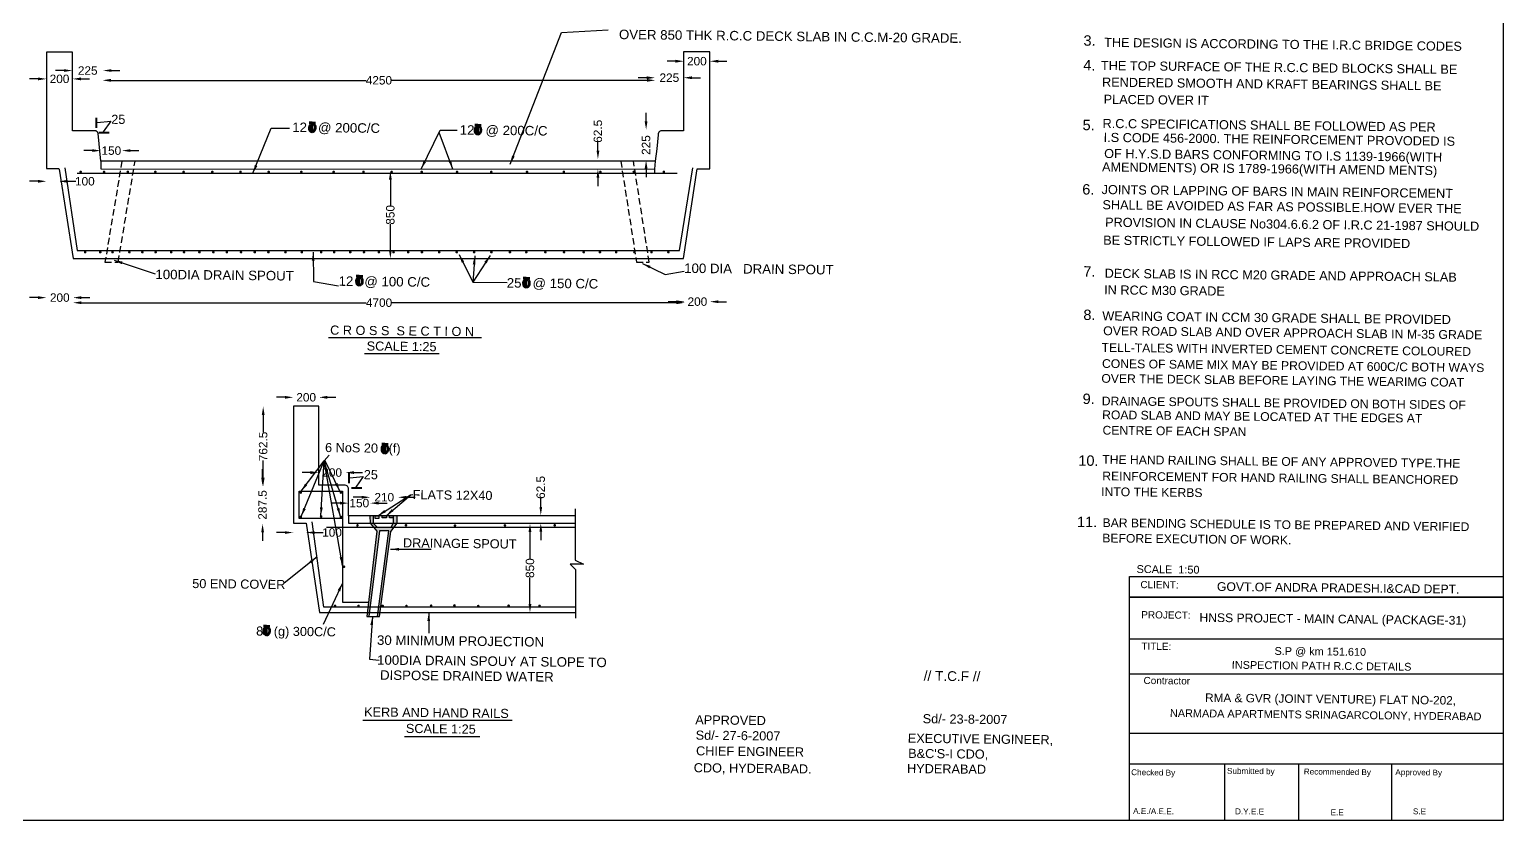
# Model space of a CAD drawing. Header units: millimetres. Extents: x 459 to 17490, y 246 to 12188.
# Drawn here: x 6142 to 17490, y 246 to 6332 of the extents above; entities that cross this region are included whole.
import ezdxf

# ---------------------------------------------------------------- set-up
doc = ezdxf.new("R2010")
doc.units = ezdxf.units.MM
doc.header["$MEASUREMENT"] = 0
doc.linetypes.add('DASHED', pattern=[0.75, 0.5, -0.25])
for name, color, linetype in [('DIM', 7, 'Continuous'), ('DWG', 7, 'Continuous'), ('TXT', 7, 'Continuous'), ('TXT @ 1', 7, 'Continuous')]:
    doc.layers.add(name, color=color, linetype=linetype)
doc.styles.add('Notes', font='arial.ttf', dxfattribs={"height": 0.1})
doc.styles.get("Standard").update_dxf_attribs({"font": 'arial.ttf'})
doc.dimstyles.new('Civil', dxfattribs={"dimtxt": 65, "dimasz": 65, "dimexe": 0.1, "dimexo": 0.0625, "dimgap": 0.09, "dimtad": 0, "dimdec": 0, "dimzin": 12, "dimdsep": 46, "dimtxsty": 'Standard', "dimcen": 0.1, "dimse1": 1, "dimse2": 1, "dimadec": 5, "dimazin": 2, "dimtfac": 1, "dimtdec": 0, "dimtofl": 0, "dimtmove": 0, "dimatfit": 3, "dimfxl": 1, "dimfrac": 1, "dimtolj": 1, "dimtzin": 0, "dimarcsym": 0})

# ---------------------------------------------------------------- blocks, each defined once
blk = doc.blocks.new('*D32')
at = {"layer": 'Defpoints', "color": 0, "transparency": 16777216}
for p in [(6272, 6158), (6473, 6158), (6473, 5952)]:
    blk.add_point(p, dxfattribs=at)
at = {"layer": 'DIM', "color": 0, "lineweight": -2, "transparency": 16777216}
for p, q in [((6207, 5952), (6142, 5952)), ((6538, 5952), (6603, 5952))]:
    blk.add_line(p, q, dxfattribs=at)
at = {"layer": 'DIM', "color": 0, "transparency": 16777216}
for points in [[(6207, 5963), (6207, 5941), (6272, 5952)], [(6538, 5963), (6538, 5941), (6473, 5952)]]:
    blk.add_solid(points, dxfattribs=at)
at = {"layer": 'DIM', "color": 0, "transparency": 16777216, "insert": (6373, 5952), "char_height": 65, "attachment_point": 5}
blk.add_mtext('\\A1;200', dxfattribs=at)
blk = doc.blocks.new('*D33')
at = {"layer": 'Defpoints', "color": 0, "transparency": 16777216}
for p in [(6707, 6016), (6473, 5921), (6707, 5921)]:
    blk.add_point(p, dxfattribs=at)
at = {"layer": 'DIM', "color": 0, "lineweight": -2, "transparency": 16777216}
for p, q in [((6408, 6016), (6343, 6016)), ((6772, 6016), (6837, 6016))]:
    blk.add_line(p, q, dxfattribs=at)
at = {"layer": 'DIM', "color": 0, "transparency": 16777216}
for points in [[(6408, 6027), (6408, 6006), (6473, 6016)], [(6772, 6027), (6772, 6006), (6707, 6016)]]:
    blk.add_solid(points, dxfattribs=at)
at = {"layer": 'DIM', "color": 0, "transparency": 16777216, "insert": (6590, 6016), "char_height": 65, "attachment_point": 5}
blk.add_mtext('\\A1;225', dxfattribs=at)
blk = doc.blocks.new('*D34')
at = {"layer": 'Defpoints', "color": 0, "transparency": 16777216}
for p in [(6853, 5400), (6691, 5320), (6853, 5320)]:
    blk.add_point(p, dxfattribs=at)
at = {"layer": 'DIM', "color": 0, "lineweight": -2, "transparency": 16777216}
for p, q in [((6626, 5400), (6561, 5400)), ((6918, 5400), (6983, 5400))]:
    blk.add_line(p, q, dxfattribs=at)
at = {"layer": 'DIM', "color": 0, "transparency": 16777216}
for points in [[(6626, 5411), (6626, 5390), (6691, 5400)], [(6918, 5411), (6918, 5390), (6853, 5400)]]:
    blk.add_solid(points, dxfattribs=at)
at = {"layer": 'DIM', "color": 0, "transparency": 16777216, "insert": (6772, 5400), "char_height": 65, "attachment_point": 5}
blk.add_mtext('\\A1;150', dxfattribs=at)
blk = doc.blocks.new('*D35')
at = {"layer": 'Defpoints', "color": 0, "transparency": 16777216}
for p in [(6272, 5262), (6369, 5262), (6369, 5164)]:
    blk.add_point(p, dxfattribs=at)
at = {"layer": 'DIM', "color": 0, "lineweight": -2, "transparency": 16777216}
for p, q in [((6207, 5164), (6142, 5164)), ((6434, 5164), (6499, 5164))]:
    blk.add_line(p, q, dxfattribs=at)
at = {"layer": 'DIM', "color": 0, "transparency": 16777216}
for points in [[(6207, 5175), (6207, 5153), (6272, 5164)], [(6434, 5175), (6434, 5153), (6369, 5164)]]:
    blk.add_solid(points, dxfattribs=at)
at = {"layer": 'DIM', "color": 0, "transparency": 16777216, "insert": (6568, 5164), "char_height": 65, "attachment_point": 5}
blk.add_mtext('\\A1;100', dxfattribs=at)
blk = doc.blocks.new('*D36')
at = {"layer": 'Defpoints', "color": 0, "transparency": 16777216}
for p in [(6272, 4248), (6477, 4269), (6477, 4248)]:
    blk.add_point(p, dxfattribs=at)
at = {"layer": 'DIM', "color": 0, "lineweight": -2, "transparency": 16777216}
for p, q in [((6207, 4269), (6142, 4269)), ((6542, 4269), (6607, 4269))]:
    blk.add_line(p, q, dxfattribs=at)
at = {"layer": 'DIM', "color": 0, "transparency": 16777216}
for points in [[(6207, 4280), (6207, 4258), (6272, 4269)], [(6542, 4280), (6542, 4258), (6477, 4269)]]:
    blk.add_solid(points, dxfattribs=at)
at = {"layer": 'DIM', "color": 0, "transparency": 16777216, "insert": (6375, 4269), "char_height": 65, "attachment_point": 5}
blk.add_mtext('\\A1;200', dxfattribs=at)
blk = doc.blocks.new('*D37')
at = {"layer": 'Defpoints', "color": 0, "transparency": 16777216}
for p in [(6477, 4269), (11188, 4269), (11188, 4230)]:
    blk.add_point(p, dxfattribs=at)
at = {"layer": 'DIM', "color": 0, "lineweight": -2, "transparency": 16777216}
for p, q in [((6542, 4230), (8734, 4230)), ((11123, 4230), (8931, 4230))]:
    blk.add_line(p, q, dxfattribs=at)
at = {"layer": 'DIM', "color": 0, "transparency": 16777216}
for points in [[(6542, 4241), (6542, 4219), (6477, 4230)], [(11123, 4241), (11123, 4219), (11188, 4230)]]:
    blk.add_solid(points, dxfattribs=at)
at = {"layer": 'DIM', "color": 0, "transparency": 16777216, "insert": (8833, 4230), "char_height": 65, "attachment_point": 5}
blk.add_mtext('\\A1;4700', dxfattribs=at)
blk = doc.blocks.new('*D38')
at = {"layer": 'Defpoints', "color": 0, "transparency": 16777216}
for p in [(11188, 4230), (11379, 4238), (11379, 4230)]:
    blk.add_point(p, dxfattribs=at)
at = {"layer": 'DIM', "color": 0, "lineweight": -2, "transparency": 16777216}
for p, q in [((11123, 4238), (11058, 4238)), ((11444, 4238), (11509, 4238))]:
    blk.add_line(p, q, dxfattribs=at)
at = {"layer": 'DIM', "color": 0, "transparency": 16777216}
for points in [[(11123, 4248), (11123, 4227), (11188, 4238)], [(11444, 4248), (11444, 4227), (11379, 4238)]]:
    blk.add_solid(points, dxfattribs=at)
at = {"layer": 'DIM', "color": 0, "transparency": 16777216, "insert": (11284, 4238), "char_height": 65, "attachment_point": 5}
blk.add_mtext('\\A1;200', dxfattribs=at)
blk = doc.blocks.new('*D39')
at = {"layer": 'Defpoints', "color": 0, "transparency": 16777216}
for p in [(8876, 5242), (8920, 5242), (8876, 4570)]:
    blk.add_point(p, dxfattribs=at)
at = {"layer": 'DIM', "color": 0, "lineweight": -2, "transparency": 16777216}
for p, q in [((8920, 5177), (8920, 4978)), ((8920, 4635), (8920, 4834))]:
    blk.add_line(p, q, dxfattribs=at)
at = {"layer": 'DIM', "color": 0, "transparency": 16777216}
for points in [[(8909, 5177), (8931, 5177), (8920, 5242)], [(8909, 4635), (8931, 4635), (8920, 4570)]]:
    blk.add_solid(points, dxfattribs=at)
at = {"layer": 'DIM', "color": 0, "transparency": 16777216, "insert": (8920, 4906), "char_height": 65, "attachment_point": 5, "rotation": 90}
blk.add_mtext('\\A1;850', dxfattribs=at)
blk = doc.blocks.new('*D40')
at = {"layer": 'Defpoints', "color": 0, "transparency": 16777216}
for p in [(10518, 5334), (10558, 5334), (10558, 5258)]:
    blk.add_point(p, dxfattribs=at)
at = {"layer": 'DIM', "color": 0, "lineweight": -2, "transparency": 16777216}
for p, q in [((10518, 5399), (10518, 5464)), ((10518, 5193), (10518, 5128))]:
    blk.add_line(p, q, dxfattribs=at)
at = {"layer": 'DIM', "color": 0, "transparency": 16777216}
for points in [[(10508, 5399), (10529, 5399), (10518, 5334)], [(10508, 5193), (10529, 5193), (10518, 5258)]]:
    blk.add_solid(points, dxfattribs=at)
at = {"layer": 'DIM', "color": 0, "transparency": 16777216, "insert": (10518, 5549), "char_height": 65, "attachment_point": 5, "rotation": 90}
blk.add_mtext('\\A1;62.5', dxfattribs=at)
blk = doc.blocks.new('*D41')
at = {"layer": 'Defpoints', "color": 0, "transparency": 16777216}
for p in [(10889, 5561), (10957, 5561), (10957, 5326)]:
    blk.add_point(p, dxfattribs=at)
at = {"layer": 'DIM', "color": 0, "lineweight": -2, "transparency": 16777216}
for p, q in [((10889, 5626), (10889, 5691)), ((10889, 5261), (10889, 5196))]:
    blk.add_line(p, q, dxfattribs=at)
at = {"layer": 'DIM', "color": 0, "transparency": 16777216}
for points in [[(10878, 5626), (10900, 5626), (10889, 5561)], [(10878, 5261), (10900, 5261), (10889, 5326)]]:
    blk.add_solid(points, dxfattribs=at)
at = {"layer": 'DIM', "color": 0, "transparency": 16777216, "insert": (10889, 5443), "char_height": 65, "attachment_point": 5, "rotation": 90}
blk.add_mtext('\\A1;225', dxfattribs=at)
blk = doc.blocks.new('*D42')
at = {"layer": 'Defpoints', "color": 0, "transparency": 16777216}
for p in [(6704, 5922), (10960, 5941), (10960, 5922)]:
    blk.add_point(p, dxfattribs=at)
at = {"layer": 'DIM', "color": 0, "lineweight": -2, "transparency": 16777216}
for p, q in [((6769, 5941), (8734, 5941)), ((10895, 5941), (8930, 5941))]:
    blk.add_line(p, q, dxfattribs=at)
at = {"layer": 'DIM', "color": 0, "transparency": 16777216}
for points in [[(6769, 5952), (6769, 5930), (6704, 5941)], [(10895, 5952), (10895, 5930), (10960, 5941)]]:
    blk.add_solid(points, dxfattribs=at)
at = {"layer": 'DIM', "color": 0, "transparency": 16777216, "insert": (8832, 5941), "char_height": 65, "attachment_point": 5}
blk.add_mtext('\\A1;4250', dxfattribs=at)
blk = doc.blocks.new('*D43')
at = {"layer": 'Defpoints', "color": 0, "transparency": 16777216}
for p in [(10958, 5940), (11178, 5961), (11178, 5940)]:
    blk.add_point(p, dxfattribs=at)
at = {"layer": 'DIM', "color": 0, "lineweight": -2, "transparency": 16777216}
for p, q in [((10893, 5961), (10828, 5961)), ((11243, 5961), (11308, 5961))]:
    blk.add_line(p, q, dxfattribs=at)
at = {"layer": 'DIM', "color": 0, "transparency": 16777216}
for points in [[(10893, 5972), (10893, 5950), (10958, 5961)], [(11243, 5972), (11243, 5950), (11178, 5961)]]:
    blk.add_solid(points, dxfattribs=at)
at = {"layer": 'DIM', "color": 0, "transparency": 16777216, "insert": (11068, 5961), "char_height": 65, "attachment_point": 5}
blk.add_mtext('\\A1;225', dxfattribs=at)
blk = doc.blocks.new('*D44')
at = {"layer": 'Defpoints', "color": 0, "transparency": 16777216}
for p in [(11180, 6155), (11380, 6155), (11380, 6088)]:
    blk.add_point(p, dxfattribs=at)
at = {"layer": 'DIM', "color": 0, "lineweight": -2, "transparency": 16777216}
for p, q in [((11115, 6088), (11050, 6088)), ((11445, 6088), (11510, 6088))]:
    blk.add_line(p, q, dxfattribs=at)
at = {"layer": 'DIM', "color": 0, "transparency": 16777216}
for points in [[(11115, 6099), (11115, 6077), (11180, 6088)], [(11445, 6099), (11445, 6077), (11380, 6088)]]:
    blk.add_solid(points, dxfattribs=at)
at = {"layer": 'DIM', "color": 0, "transparency": 16777216, "insert": (11280, 6088), "char_height": 65, "attachment_point": 5}
blk.add_mtext('\\A1;200', dxfattribs=at)
blk = doc.blocks.new('*D50')
at = {"layer": 'Defpoints', "color": 0, "transparency": 16777216}
for p in [(7941, 3430), (7968, 3430), (7968, 2819)]:
    blk.add_point(p, dxfattribs=at)
at = {"layer": 'DIM', "color": 0, "lineweight": -2, "transparency": 16777216}
for p, q in [((7941, 3365), (7941, 3234)), ((7941, 2884), (7941, 3015))]:
    blk.add_line(p, q, dxfattribs=at)
at = {"layer": 'DIM', "color": 0, "transparency": 16777216}
for points in [[(7930, 3365), (7952, 3365), (7941, 3430)], [(7930, 2884), (7952, 2884), (7941, 2819)]]:
    blk.add_solid(points, dxfattribs=at)
at = {"layer": 'DIM', "color": 0, "transparency": 16777216, "insert": (7941, 3124), "char_height": 65, "attachment_point": 5, "rotation": 90}
blk.add_mtext('\\A1;762.5', dxfattribs=at)
blk = doc.blocks.new('*D51')
at = {"layer": 'Defpoints', "color": 0, "transparency": 16777216}
for p in [(7936, 2819), (7964, 2819), (7964, 2529)]:
    blk.add_point(p, dxfattribs=at)
at = {"layer": 'DIM', "color": 0, "lineweight": -2, "transparency": 16777216}
for p, q in [((7936, 2884), (7936, 2949)), ((7936, 2464), (7936, 2399))]:
    blk.add_line(p, q, dxfattribs=at)
at = {"layer": 'DIM', "color": 0, "transparency": 16777216}
for points in [[(7926, 2884), (7947, 2884), (7936, 2819)], [(7926, 2464), (7947, 2464), (7936, 2529)]]:
    blk.add_solid(points, dxfattribs=at)
at = {"layer": 'DIM', "color": 0, "transparency": 16777216, "insert": (7936, 2674), "char_height": 65, "attachment_point": 5, "rotation": 90}
blk.add_mtext('\\A1;287.5', dxfattribs=at)
blk = doc.blocks.new('*D52')
at = {"layer": 'Defpoints', "color": 0, "transparency": 16777216}
for p in [(8173, 2533), (8272, 2533), (8272, 2462)]:
    blk.add_point(p, dxfattribs=at)
at = {"layer": 'DIM', "color": 0, "lineweight": -2, "transparency": 16777216}
for p, q in [((8108, 2462), (8043, 2462)), ((8337, 2462), (8402, 2462))]:
    blk.add_line(p, q, dxfattribs=at)
at = {"layer": 'DIM', "color": 0, "transparency": 16777216}
for points in [[(8108, 2472), (8108, 2451), (8173, 2462)], [(8337, 2472), (8337, 2451), (8272, 2462)]]:
    blk.add_solid(points, dxfattribs=at)
at = {"layer": 'DIM', "color": 0, "transparency": 16777216, "insert": (8471, 2462), "char_height": 65, "attachment_point": 5}
blk.add_mtext('\\A1;100', dxfattribs=at)
blk = doc.blocks.new('*D53')
at = {"layer": 'Defpoints', "color": 0, "transparency": 16777216}
for p in [(8370, 2885), (8575, 2923), (8575, 2885)]:
    blk.add_point(p, dxfattribs=at)
at = {"layer": 'DIM', "color": 0, "lineweight": -2, "transparency": 16777216}
for p, q in [((8305, 2923), (8240, 2923)), ((8640, 2923), (8705, 2923))]:
    blk.add_line(p, q, dxfattribs=at)
at = {"layer": 'DIM', "color": 0, "transparency": 16777216}
for points in [[(8305, 2934), (8305, 2912), (8370, 2923)], [(8640, 2934), (8640, 2912), (8575, 2923)]]:
    blk.add_solid(points, dxfattribs=at)
at = {"layer": 'DIM', "color": 0, "transparency": 16777216, "insert": (8472, 2923), "char_height": 65, "attachment_point": 5}
blk.add_mtext('\\A1;200', dxfattribs=at)
blk = doc.blocks.new('*D54')
at = {"layer": 'Defpoints', "color": 0, "transparency": 16777216}
for p in [(8598, 2652), (8765, 2688), (8765, 2652)]:
    blk.add_point(p, dxfattribs=at)
at = {"layer": 'DIM', "color": 0, "lineweight": -2, "transparency": 16777216}
for p, q in [((8533, 2688), (8468, 2688)), ((8830, 2688), (8895, 2688))]:
    blk.add_line(p, q, dxfattribs=at)
at = {"layer": 'DIM', "color": 0, "transparency": 16777216}
for points in [[(8533, 2699), (8533, 2677), (8598, 2688)], [(8830, 2699), (8830, 2677), (8765, 2688)]]:
    blk.add_solid(points, dxfattribs=at)
at = {"layer": 'DIM', "color": 0, "transparency": 16777216, "insert": (8681, 2688), "char_height": 65, "attachment_point": 5}
blk.add_mtext('\\A1;150', dxfattribs=at)
blk = doc.blocks.new('*D55')
at = {"layer": 'Defpoints', "color": 0, "transparency": 16777216}
for p in [(8980, 2733), (8765, 2688), (8980, 2688)]:
    blk.add_point(p, dxfattribs=at)
at = {"layer": 'DIM', "color": 0, "lineweight": -2, "transparency": 16777216}
for p, q in [((8700, 2733), (8635, 2733)), ((9045, 2733), (9110, 2733))]:
    blk.add_line(p, q, dxfattribs=at)
at = {"layer": 'DIM', "color": 0, "transparency": 16777216}
for points in [[(8700, 2744), (8700, 2722), (8765, 2733)], [(9045, 2744), (9045, 2722), (8980, 2733)]]:
    blk.add_solid(points, dxfattribs=at)
at = {"layer": 'DIM', "color": 0, "transparency": 16777216, "insert": (8873, 2733), "char_height": 65, "attachment_point": 5}
blk.add_mtext('\\A1;210', dxfattribs=at)
blk = doc.blocks.new('*D56')
at = {"layer": 'Defpoints', "color": 0, "transparency": 16777216}
for p in [(10054, 2594), (10054, 2534), (10078, 2594)]:
    blk.add_point(p, dxfattribs=at)
at = {"layer": 'DIM', "color": 0, "lineweight": -2, "transparency": 16777216}
for p, q in [((10078, 2659), (10078, 2724)), ((10078, 2469), (10078, 2404))]:
    blk.add_line(p, q, dxfattribs=at)
at = {"layer": 'DIM', "color": 0, "transparency": 16777216}
for points in [[(10068, 2659), (10089, 2659), (10078, 2594)], [(10068, 2469), (10089, 2469), (10078, 2534)]]:
    blk.add_solid(points, dxfattribs=at)
at = {"layer": 'DIM', "color": 0, "transparency": 16777216, "insert": (10078, 2809), "char_height": 65, "attachment_point": 5, "rotation": 90}
blk.add_mtext('\\A1;62.5', dxfattribs=at)
blk = doc.blocks.new('*D57')
at = {"layer": 'Defpoints', "color": 0, "transparency": 16777216}
for p in [(9995, 2530), (10025, 2530), (10025, 1847)]:
    blk.add_point(p, dxfattribs=at)
at = {"layer": 'DIM', "color": 0, "lineweight": -2, "transparency": 16777216}
for p, q in [((9995, 2465), (9995, 2260)), ((9995, 1912), (9995, 2117))]:
    blk.add_line(p, q, dxfattribs=at)
at = {"layer": 'DIM', "color": 0, "transparency": 16777216}
for points in [[(9984, 2465), (10006, 2465), (9995, 2530)], [(9984, 1912), (10006, 1912), (9995, 1847)]]:
    blk.add_solid(points, dxfattribs=at)
at = {"layer": 'DIM', "color": 0, "transparency": 16777216, "insert": (9995, 2188), "char_height": 65, "attachment_point": 5, "rotation": 90}
blk.add_mtext('\\A1;850', dxfattribs=at)
blk = doc.blocks.new('*D58')
at = {"layer": 'Defpoints', "color": 0, "transparency": 16777216}
for p in [(8173, 3434), (8370, 3502), (8370, 3434)]:
    blk.add_point(p, dxfattribs=at)
at = {"layer": 'DIM', "color": 0, "lineweight": -2, "transparency": 16777216}
for p, q in [((8108, 3502), (8043, 3502)), ((8435, 3502), (8500, 3502))]:
    blk.add_line(p, q, dxfattribs=at)
at = {"layer": 'DIM', "color": 0, "transparency": 16777216}
for points in [[(8108, 3513), (8108, 3491), (8173, 3502)], [(8435, 3513), (8435, 3491), (8370, 3502)]]:
    blk.add_solid(points, dxfattribs=at)
at = {"layer": 'DIM', "color": 0, "transparency": 16777216, "insert": (8272, 3502), "char_height": 65, "attachment_point": 5}
blk.add_mtext('\\A1;200', dxfattribs=at)

msp = doc.modelspace()

# ---------------------------------------------------------------- hatches: boundary and pattern name
at = {"layer": 'DWG'}
h = msp.add_hatch(color=256, dxfattribs=at)
h.dxf.hatch_style = 1
h.paths.add_polyline_path([(8973.6, 2591.2), (8942.5, 2591.2), (8942.5, 2534.2), (8973.6, 2534.2)])
h.paths.add_polyline_path([(8973.6, 2534.2), (8942, 2534.2), (8926.2, 2502.3), (8949.8, 2502.3)])
h.paths.add_polyline_path([(8949.8, 2502.3), (8791.1, 2502.3), (8816.2, 2472.8), (8746.2, 1886.8), (8764.1, 1886.8), (8835.5, 2474.3), (8907.3, 2474.3), (8829.9, 1886.8), (8845, 1886.8), (8924.9, 2468.9)])
h.paths.add_polyline_path([(8786.7, 2534.2), (8764.1, 2534.2), (8791.1, 2502.3), (8817.9, 2502.3)])
h.paths.add_polyline_path([(8786.7, 2591.2), (8762.7, 2591.2), (8764.1, 2534.2), (8786.7, 2534.2)])
h.paths.add_polyline_path([(8764.1, 1886.8), (8746.2, 1886.8), (8741.4, 1846.5), (8759.2, 1846.5)])
h.paths.add_polyline_path([(8845, 1886.8), (8829.9, 1886.8), (8824.6, 1846.5), (8839.5, 1846.5)])
h.paths.add_polyline_path([(8759.2, 1846.5), (8741.4, 1846.5), (8737.7, 1815.7), (8755.5, 1815.7)])
h.paths.add_polyline_path([(8839.5, 1846.5), (8824.6, 1846.5), (8820.5, 1815.7), (8835.3, 1815.7)])

# ---------------------------------------------------------------- linework, layer by layer
for points in [[(6369.5, 5256.4), (6478.3, 4570.4), (11178.2, 4570.4), (11282.9, 5261), (11380.8, 5261), (11380.8, 6159.6), (11177.2, 6159.6), (11177.2, 5552.3), (11020.4, 5552.3), (11002.1, 5551.2), (10991.7, 5546.2), (10986.3, 5541.2), (10982.3, 5529.1), (10981.3, 5522.8), (10972.3, 5414.5), (10959.9, 5319.8), (6691.4, 5319.8), (6669.6, 5532.8), (6665.4, 5542), (6658.9, 5548.6), (6654.2, 5551.3), (6646.9, 5552.8), (6473.2, 5552.8), (6473.2, 6157.7), (6271.9, 6157.7), (6271.9, 5262.1), (6369.5, 5262.1)], [(6413.1, 5267.7), (6508.9, 4632.3), (11146.1, 4632.3), (11248.4, 5268)], [(6509.1, 5226), (11128.3, 5226)], [(6691.4, 5319.8), (6691.4, 5259.8), (10954.9, 5257.3)], [(10959.9, 5319.8), (10954.9, 5257.3)], [(10954.9, 5257.3), (10954.9, 5226)], [(10343.2, 2591.2), (8598, 2591.2), (8598, 2791.5), (8596.8, 2803.6), (8593.8, 2812.6), (8590.8, 2817.3), (8586.1, 2821.4), (8580.6, 2824.4), (8572.1, 2826.3), (8370.2, 2826.3), (8370.2, 3434.2), (8173.2, 3434.2), (8173.2, 2533.2), (8272.4, 2533.2), (8374.5, 1846.5), (10345.7, 1846.5)], [(10343.2, 2643.8), (10343.2, 2248.3), (10406.7, 2217.8), (10305.1, 2217.8), (10345.7, 2177.3), (10345.7, 1802.1)], [(10345.7, 1886.8), (8408.5, 1886.8), (8318.4, 2542.9)], [(8427.6, 2502.3), (10343.2, 2502.3)], [(8551.7, 2570), (8551.7, 1925.3), (8750.8, 1925.3)], [(8598, 2591.2), (8598, 2534.2), (10343.2, 2534.2)], [(8762.7, 2591.2), (8764.1, 2534.2), (8816.2, 2472.8), (8737.7, 1815.7), (8835.3, 1815.7), (8924.9, 2468.9), (8973.6, 2534.2), (8973.6, 2591.2)], [(8786.7, 2591.2), (8786.7, 2534.2), (8817.9, 2502.3)], [(8942.5, 2591.2), (8942.5, 2535.2), (8926.2, 2502.3)], [(8907.3, 2474.3), (8835.5, 2474.3), (8755.5, 1815.7)], [(8820.5, 1815.7), (8907.3, 2474.3)]]:
    msp.add_lwpolyline(points, dxfattribs=at)
at = {"layer": 'DWG', "const_width": 10}
for points in [[(6530.8, 5236.4, 1), (6540.8, 5236.4, 1)], [(6711, 5236.4, 1), (6721, 5236.4, 1)], [(6893.6, 5236.4, 1), (6903.6, 5236.4, 1)], [(7105.7, 5236.4, 1), (7115.7, 5236.4, 1)], [(7323.2, 5236.4, 1), (7333.2, 5236.4, 1)], [(7544.1, 5236.4, 1), (7554.1, 5236.4, 1)], [(7761.6, 5236.4, 1), (7771.6, 5236.4, 1)], [(7978.3, 5236.4, 1), (7988.3, 5236.4, 1)], [(8229.7, 5236.4, 1), (8239.7, 5236.4, 1)], [(8478.5, 5236.4, 1), (8488.5, 5236.4, 1)], [(8708.2, 5236.4, 1), (8718.2, 5236.4, 1)], [(8924.5, 5236.4, 1), (8934.5, 5236.4, 1)], [(9156.2, 5236.4, 1), (9166.2, 5236.4, 1)], [(9428.7, 5236.4, 1), (9438.7, 5236.4, 1)], [(9691.8, 5236.4, 1), (9701.8, 5236.4, 1)], [(9967.4, 5236.4, 1), (9977.4, 5236.4, 1)], [(10250.8, 5236.4, 1), (10260.8, 5236.4, 1)], [(10532.3, 5236.4, 1), (10542.3, 5236.4, 1)], [(10789.1, 5236.4, 1), (10799.1, 5236.4, 1)], [(11020.8, 5236.4, 1), (11030.8, 5236.4, 1)], [(6565.2, 4618.9, 1), (6575.2, 4618.9, 1)], [(6681.7, 4618.9, 1), (6691.7, 4618.9, 1)], [(6776.4, 4618.9, 1), (6786.4, 4618.9, 1)], [(6905.7, 4618.9, 1), (6915.7, 4618.9, 1)], [(7005.9, 4618.9, 1), (7015.9, 4618.9, 1)], [(7107.9, 4618.9, 1), (7117.9, 4618.9, 1)], [(7228.1, 4618.9, 1), (7238.1, 4618.9, 1)], [(7326.4, 4618.9, 1), (7336.4, 4618.9, 1)], [(7444.8, 4618.9, 1), (7454.8, 4618.9, 1)], [(7552.2, 4618.9, 1), (7562.2, 4618.9, 1)], [(7656, 4618.9, 1), (7666, 4618.9, 1)], [(7765.3, 4618.9, 1), (7775.3, 4618.9, 1)], [(7870.9, 4618.9, 1), (7880.9, 4618.9, 1)], [(7976.2, 4618.9, 1), (7986.2, 4618.9, 1)], [(8107.4, 4618.9, 1), (8117.4, 4618.9, 1)], [(8233, 4618.9, 1), (8243, 4618.9, 1)], [(8382.4, 4618.9, 1), (8392.4, 4618.9, 1)], [(8482.5, 4618.9, 1), (8492.5, 4618.9, 1)], [(8606.4, 4618.9, 1), (8616.4, 4618.9, 1)], [(8712, 4618.9, 1), (8722, 4618.9, 1)], [(8826.7, 4618.9, 1), (8836.7, 4618.9, 1)], [(8939.6, 4618.9, 1), (8949.6, 4618.9, 1)], [(9052.5, 4618.9, 1), (9062.5, 4618.9, 1)], [(9158.2, 4618.9, 1), (9168.2, 4618.9, 1)], [(9291.1, 4618.9, 1), (9301.1, 4618.9, 1)], [(9425.9, 4618.9, 1), (9435.9, 4618.9, 1)], [(9560, 4618.9, 1), (9570, 4618.9, 1)], [(9692.9, 4618.9, 1), (9702.9, 4618.9, 1)], [(9835.7, 4618.9, 1), (9845.7, 4618.9, 1)], [(9961.7, 4618.9, 1), (9971.7, 4618.9, 1)], [(10108.4, 4618.9, 1), (10118.4, 4618.9, 1)], [(10252.1, 4618.9, 1), (10262.1, 4618.9, 1)], [(10403.7, 4618.9, 1), (10413.7, 4618.9, 1)], [(10528.6, 4618.9, 1), (10538.6, 4618.9, 1)], [(10653.7, 4618.9, 1), (10663.7, 4618.9, 1)], [(10794.4, 4618.9, 1), (10804.4, 4618.9, 1)], [(10925.4, 4618.9, 1), (10935.4, 4618.9, 1)], [(11055.3, 4618.9, 1), (11065.3, 4618.9, 1)], [(8225.4, 2769.4, 1), (8235.4, 2769.4, 1)], [(8534.7, 2769.4, 1), (8544.7, 2769.4, 1)], [(8225.3, 2582, 1), (8235.3, 2582, 1)], [(8381.8, 2585.1, 1), (8391.8, 2585.1, 1)], [(8534.4, 2582.8, 1), (8544.4, 2582.8, 1)], [(8661.8, 2516.8, 1), (8671.8, 2516.8, 1)], [(9035.3, 2517.5, 1), (9045.3, 2517.5, 1)], [(9412.5, 2515, 1), (9422.5, 2515, 1)], [(9797.1, 2516.3, 1), (9807.1, 2516.3, 1)], [(10180.5, 2517.5, 1), (10190.5, 2517.5, 1)], [(8558.2, 2198.4, 1), (8568.2, 2198.4, 1)], [(8489.2, 1897.6, 1), (8499.2, 1897.6, 1)], [(8670, 1897, 1), (8680, 1897, 1)], [(8855.8, 1897, 1), (8865.8, 1897, 1)], [(9039.2, 1896.4, 1), (9049.2, 1896.4, 1)], [(9228.9, 1898.7, 1), (9238.9, 1898.7, 1)], [(9408.3, 1900.7, 1), (9418.3, 1900.7, 1)], [(9591.8, 1895.7, 1), (9601.8, 1895.7, 1)], [(9825.7, 1898.7, 1), (9835.7, 1898.7, 1)], [(10063.7, 1897.7, 1), (10073.7, 1897.7, 1)]]:
    msp.add_lwpolyline(points, format="xyb", close=True, dxfattribs=at)
at = {"layer": 'DWG', "linetype": 'DASHED', "ltscale": 100}
for points in [[(6853.4, 5319.8), (6723, 4542.7), (6824.9, 4542.7), (6954.2, 5319.8)], [(10694, 5319.8), (10815.6, 4540.8), (10913.7, 4540.8), (10792.2, 5319.8)]]:
    msp.add_lwpolyline(points, dxfattribs=at)
at = {"layer": 'DWG'}
msp.add_lwpolyline([(8219, 2779.7), (8551.7, 2779.7), (8551.7, 2570), (8219, 2570)], close=True, dxfattribs=at)
at = {"layer": 'TXT'}
for p, q in [((8443.4, 3962.9), (9622.5, 3962.9)), ((8721, 3839.6), (9296.6, 3839.6)), ((14613.1, 1644.2), (17483.6, 1644.2)), ((14612.4, 1373.3), (17487.9, 1373.3)), ((8707, 1018.2), (9857.5, 1018.2)), ((14611.9, 917.6), (17487, 917.6)), ((9028, 892.9), (9608.8, 892.9)), ((14612.4, 682), (17487.9, 682)), ((15341.3, 681.8), (15341.3, 247.5)), ((15910.6, 681.7), (15910.6, 246.4)), ((16627.6, 682.1), (16627.6, 246.3))]:
    msp.add_line(p, q, dxfattribs=at)
for points in [[(17487.9, 246.1), (459.3, 246.1), (459.3, 12187.9), (17487.9, 12187.9)], [(8802.5, 2591.2), (8831.3, 2591.2), (8831.3, 2570.6), (8802.5, 2570.6)], [(8857, 2591.2), (8890.4, 2591.2), (8890.4, 2575.1), (8857, 2575.1)], [(8912.4, 2591.2), (8942.5, 2591.2), (8942.5, 2574.4), (8912.4, 2574.4)], [(14611.8, 2122.3), (17487.9, 2122.3), (17487.9, 246.1), (14611.8, 246.1)], [(14613.8, 1963.9), (17490.1, 1963.9), (17490.1, 1963.9), (14613.8, 1963.9)]]:
    msp.add_lwpolyline(points, close=True, dxfattribs=at)
at = {"layer": 'TXT', "const_width": 15}
for points in [[(6656.9, 5575.4), (6656.9, 5654.9)], [(6674.4, 5537.5), (6756.7, 5537.5)], [(8601, 2841.3), (8601, 2920.8)], [(8618.4, 2803.4), (8700.8, 2803.4)]]:
    msp.add_lwpolyline(points, dxfattribs=at)
at = {"layer": 'TXT'}
for points in [[(6663.9, 5617.5), (6767.4, 5626.9), (6710.2, 5545.8)], [(8608, 2883.4), (8711.5, 2892.8), (8654.3, 2811.7)]]:
    msp.add_lwpolyline(points, dxfattribs=at)
at = {"layer": 'TXT', "lineweight": 53}
for points in [[(8318.1, 5549.2), (8318.1, 5613.7), (8294.6, 5613.7)], [(8318.1, 5613.7), (8344.3, 5613.7)], [(9593.4, 5531.6), (9593.4, 5596.1), (9570, 5596.1)], [(9593.4, 5596.1), (9619.7, 5596.1)], [(8680.9, 4368.6), (8680.9, 4433.1), (8657.4, 4433.1)], [(8680.9, 4433.1), (8707.1, 4433.1)], [(9966.8, 4353.6), (9966.8, 4418.2), (9943.4, 4418.2)], [(9966.8, 4418.2), (9993.1, 4418.2)], [(8877, 3077.9), (8877, 3142.5), (8853.5, 3142.5)], [(8877, 3142.5), (8903.3, 3142.5)], [(7966.5, 1677.4), (7966.5, 1742), (7943, 1742)], [(7966.5, 1742), (7992.8, 1742)]]:
    msp.add_lwpolyline(points, dxfattribs=at)
for centre in [(8319.1, 5575.6), (9594.5, 5558), (8681.9, 4395.1), (9967.9, 4380.1), (8878.1, 3104.4), (7967.6, 1703.9)]:
    msp.add_ellipse(centre, major_axis=(-1.1, -33.3), ratio=0.6634935, dxfattribs=at)

# ---------------------------------------------------------------- texts
at = {"layer": 'TXT @ 1', "style": 'Notes'}
for s, height, p in [('OVER 850 THK R.C.C DECK SLAB IN C.C.M-20 GRADE.', 73, (10679.8, 6258.1)), ('3.', 80, (14255.9, 6207.8)), ('THE DESIGN IS ACCORDING TO THE I.R.C BRIDGE CODES', 70, (14415.3, 6198.3)), ('4.', 80, (14254.3, 6017.5)), ('THE TOP SURFACE OF THE R.C.C BED BLOCKS SHALL BE', 70, (14390.5, 6020.7)), ('RENDERED SMOOTH AND KRAFT BEARINGS SHALL BE', 70, (14398.8, 5892.7)), ('PLACED OVER IT', 70, (14411.2, 5760.6)), ('25', 70, (6770.9, 5606.6)), ('12   @ 200C/C', 73, (8164.4, 5543.8)), ('12   @ 200C/C', 73, (9453.8, 5523.4)), ('5.', 80, (14249.1, 5557.7)), ('R.C.C SPECIFICATIONS SHALL BE FOLLOWED AS PER', 70, (14402.9, 5574.8)), ('I.S CODE 456-2000. THE REINFORCEMENT PROVODED IS', 70, (14411.2, 5467.4)), ('OF H.Y.S.D BARS CONFORMING TO I.S 1139-1966(WITH', 70, (14415.3, 5343.5)), ('AMENDMENTS) OR IS 1789-1966(WITH AMEND MENTS)', 70, (14398.8, 5240.3)), ('6.', 80, (14246.6, 5062.8)), ('JOINTS OR LAPPING OF BARS IN MAIN REINFORCEMENT', 70, (14395.5, 5066)), ('SHALL BE AVOIDED AS FAR AS POSSIBLE.HOW EVER THE', 70, (14402, 4949.2)), ('PROVISION IN CLAUSE No304.6.6.2 OF I.R.C 21-1987 SHOULD', 70, (14422.6, 4814.8)), ('BE STRICTLY FOLLOWED IF LAPS ARE PROVIDED', 70, (14408, 4676.5)), ('100DIA DRAIN SPOUT', 73, (7111.1, 4412)), ('12   @ 100 C/C', 73, (8521.2, 4360.2)), ('100 DIA   DRAIN SPOUT', 73, (11181.9, 4459.6)), ('7.', 80, (14255.3, 4431.4)), ('DECK SLAB IS IN RCC M20 GRADE AND APPROACH SLAB', 70, (14418.9, 4421.9)), ('25   @ 150 C/C', 73, (9816, 4346.7)), ('IN RCC M30 GRADE', 70, (14415.3, 4294.6)), ('8.', 80, (14255.3, 4097.2)), ('WEARING COAT IN CCM 30 GRADE SHALL BE PROVIDED', 70, (14400.7, 4094.5)), ('C R O S S  S E C T I O N', 70, (8456.1, 3984.7)), ('OVER ROAD SLAB AND OVER APPROACH SLAB IN M-35 GRADE', 68, (14407.6, 3980.6)), ('SCALE 1:25', 70, (8737.3, 3862.3)), ('TELL-TALES WITH INVERTED CEMENT CONCRETE COLOURED', 67, (14395.7, 3852.2)), ('CONES OF SAME MIX MAY BE PROVIDED AT 600C/C BOTH WAYS', 67, (14398.8, 3728.8)), ('OVER THE DECK SLAB BEFORE LAYING THE WEARIMG COAT', 67, (14393.8, 3614.4)), ('9.', 80, (14249.3, 3450.9)), ('DRAINAGE SPOUTS SHALL BE PROVIDED ON BOTH SIDES OF', 67, (14396.6, 3440.8)), ('ROAD SLAB AND MAY BE LOCATED AT THE EDGES AT', 67, (14399.7, 3334.6)), ('CENTRE OF EACH SPAN', 67, (14402.8, 3215.8)), ('6 NoS 20   (f)', 70, (8417, 3081.1)), ('10.', 80, (14216.3, 2976.2)), ('THE HAND RAILING SHALL BE OF ANY APPROVED TYPE.THE', 67, (14400.9, 2990.7)), ('25', 70, (8715, 2872.5)), ('REINFORCEMENT FOR HAND RAILING SHALL BEANCHORED', 67, (14400.9, 2863.6)), ('FLATS 12X40', 70, (9091.5, 2718.7)), ('INTO THE KERBS', 67, (14392.1, 2743.1)), ('11.', 80, (14206.4, 2504.7)), ('BAR BENDING SCHEDULE IS TO BE PREPARED AND VERIFIED', 67, (14403.1, 2504.3)), ('DRAINAGE SPOUT', 70, (9016.7, 2347.8)), ('BEFORE EXECUTION OF WORK.', 67, (14400.9, 2386)), ('SCALE  1:50', 60, (14664.8, 2150.9)), ('50 END COVER', 70, (7394.4, 2034.6)), ('CLIENT:', 55, (14694.5, 2034.2)), ('GOVT.OF ANDRA PRADESH.I&CAD DEPT.', 67, (15283.7, 2012.9)), ('PROJECT:', 55, (14701, 1802.3)), ('HNSS PROJECT - MAIN CANAL (PACKAGE-31)', 67, (15148.5, 1774.8)), ('8   (g) 300C/C', 70, (7886.4, 1669.3)), ('30 MINIMUM PROJECTION', 73, (8817, 1597.9)), ('TITLE:', 55, (14702, 1560.5)), ('100DIA DRAIN SPOUY AT SLOPE TO', 73, (8817.8, 1445.4)), ('S.P @ km 151.610', 60, (15726.9, 1520.6)), ('DISPOSE DRAINED WATER', 73, (8840.3, 1329.1)), ('// T.C.F //', 75, (13025.8, 1322.1)), ('INSPECTION PATH R.C.C DETAILS', 60, (15397.9, 1414.1)), ('Contractor', 55, (14718.4, 1296.3)), ('RMA & GVR (JOINT VENTURE) FLAT NO-202,', 65, (15192.2, 1158.8)), ('KERB AND HAND RAILS', 70, (8717.6, 1046.9)), ('APPROVED', 70, (11267.4, 986.2)), ('Sd/- 23-8-2007', 70, (13018.1, 994.8)), ('NARMADA APARTMENTS SRINAGARCOLONY, HYDERABAD', 60, (14921.7, 1043)), ('SCALE 1:25', 70, (9039.1, 919.9)), ('Sd/- 27-6-2007', 70, (11270.4, 868.2)), ('EXECUTIVE ENGINEER,', 70, (12903.4, 844.6)), ('CHIEF ENGINEER', 70, (11273.3, 747.3)), ("B&C'S-I CDO,", 70, (12906.4, 728.1)), ('CDO, HYDERABAD.', 70, (11255.6, 617.6)), ('HYDERABAD', 70, (12897.6, 611.7)), ('Checked By', 45, (14623.5, 595.2)), ('Submitted by', 45, (15360.9, 605.9)), ('Recommended By', 45, (15952.4, 600.7)), ('Approved By', 45, (16657.1, 596)), ('A.E./A.E.E.', 45, (14638.3, 297.4)), ('D.Y.E.E', 45, (15422.8, 294.4)), ('E.E', 45, (16158.4, 287.2)), ('S.E', 45, (16792.9, 294.2))]:
    msp.add_text(s, height=height, rotation=359.36395, dxfattribs=at).set_placement(p)

# ---------------------------------------------------------------- dimensions: what is measured, and where the dimension line sits
at = {"layer": 'DIM'}
for p1, p2, distance, text, picture, middle in [((6271.9, 6157.7), (6473.2, 6157.7), -206, '200', '*D32', (6372.6, 5951.7)), ((11180.4, 6155.3), (11379.5, 6155.3), -67.1, '200', '*D44', (11280, 6088.3)), ((6473.2, 5920.8), (6707.1, 5920.8), 95.6, '225', '*D33', (6590.2, 6016.4)), ((6704.4, 5921.9), (10959.9, 5921.9), 18.9, '4250', '*D42', (8832.2, 5940.8)), ((10958.2, 5940.2), (11178.1, 5940.2), 20.8, '225', '*D43', (11068.1, 5961)), ((10956.7, 5326), (10956.7, 5561), 67.7, '225', '*D41', (10889, 5443.5)), ((10558.2, 5258.3), (10558.2, 5334), 39.9, '62.5', '*D40', (10518.4, 5548.9)), ((6691.4, 5319.8), (6853.4, 5319.8), 80.7, '150', '*D34', (6772.4, 5400.4)), ((6271.9, 5262.1), (6369.5, 5262.1), -97.9, '100', '*D35', (6568.2, 5164.2)), ((8876.2, 4570.4), (8876.2, 5242), -43.8, '850', '*D39', (8920, 4906.2)), ((6272.2, 4248), (6477.1, 4248), 20.7, '200', '*D36', (6374.6, 4268.7)), ((6477.1, 4268.7), (11188.4, 4268.7), -39, '4700', '*D37', (8832.7, 4229.7)), ((11188.4, 4229.7), (11379.1, 4229.7), 8, '200', '*D38', (11283.8, 4237.6)), ((8173.2, 3434.2), (8370.2, 3434.2), 67.6, '200', '*D58', (8271.7, 3501.9)), ((7968.1, 2818.9), (7968.1, 3429.7), 27.2, '762.5', '*D50', (7940.9, 3124.3)), ((8370.2, 2884.5), (8574.8, 2884.5), 38.5, '200', '*D53', (8472.5, 2923)), ((7963.5, 2529.4), (7963.5, 2818.9), 27.2, '287.5', '*D51', (7936.4, 2674.2)), ((10053.7, 2534.2), (10053.7, 2594.4), -24.7, '62.5', '*D56', (10078.4, 2809.3)), ((8598, 2651.5), (8764.9, 2651.5), 36.2, '150', '*D54', (8681.5, 2687.7)), ((8764.9, 2687.7), (8980.3, 2687.7), 45.2, '210', '*D55', (8872.6, 2733)), ((8173.2, 2533.2), (8272.4, 2533.2), -71.7, '100', '*D52', (8471.1, 2461.5)), ((10024.6, 1846.9), (10024.6, 2530.1), 29.4, '850', '*D57', (9995.2, 2188.5))]:
    dim = msp.add_aligned_dim(p1=p1, p2=p2, distance=distance, text=text, dimstyle='Civil', dxfattribs=at)
    dim.commit()
    dim.dimension.update_dxf_attribs({"geometry": picture, "text_midpoint": middle})

# ---------------------------------------------------------------- leaders
at = {"layer": 'TXT'}
for points in [[(9843.2, 5297.1), (10236.9, 6310.1), (10597.1, 6328.6)], [(7862.1, 5226), (8003, 5571.9), (8143.9, 5571.9)], [(9156.3, 5258.3), (9304.8, 5556.9), (9434.8, 5556.9)], [(9401.3, 5258.2), (9296.7, 5540.5)], [(6794.1, 4556.7), (7108.3, 4452)], [(8325.1, 4619), (8328.1, 4393.1), (8521.2, 4360.2)], [(9450.4, 4600.2), (9554.9, 4387.2), (9819, 4384.6)], [(9569.7, 4589.5), (9554.9, 4387.2)], [(9687.6, 4592.1), (9554.9, 4387.2)], [(10860.4, 4532.2), (11034.6, 4447.8), (11182.4, 4472.4)], [(8232.4, 2779.7), (8410.3, 3012.4)], [(8233.7, 2585.7), (8410.3, 3012.4)], [(8385.3, 2589.9), (8410.3, 3012.4)], [(8551.7, 2207.3), (8410.3, 3012.4), (8448.5, 3057.4)], [(8535.7, 2586.2), (8410.3, 3012.4)], [(8531.8, 2779.7), (8415.3, 3018.4)], [(8823.7, 2591.2), (9075.3, 2752.3), (9094.3, 2753.1)], [(8887.4, 2591.2), (9078.4, 2752.4)], [(8355.3, 2273.9), (8103.6, 2073)], [(8921.8, 2332.5), (9235, 2334.3)], [(8551.7, 2073), (8402.1, 1753.5)], [(9215.5, 1846.5), (9215.5, 1690.8), (9215.5, 1686.7)], [(8781.6, 1815.7), (8758.2, 1487.1), (8834.9, 1480.7)]]:
    msp.add_leader(points, dimstyle='Civil', override={"dimgap": 0.09, "dimtad": 0}, dxfattribs=at)

doc.saveas('drawing.dxf')
